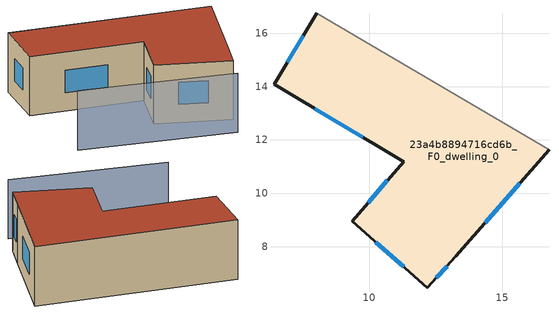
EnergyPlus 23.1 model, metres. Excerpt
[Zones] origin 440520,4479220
23a4b8894716cd6b_F0_dwelling_0
 floor ground (EU_floor_Construction): 16.75,11.62 13.26,7.64 12.19,6.45 9.36,8.95 11.29,11.19 6.43,14.08 8.03,16.75 z0
 wall outside (EU_wall_Construction): 8.03,16.75 6.43,14.08 11.29,11.19 9.36,8.95 12.19,6.45 13.26,7.64 16.75,11.62 z0:3
 wall adiabatic (EU_wall_Construction): 16.75,11.62 8.03,16.75 z0:3
 window (EU_Window_Construction): 7.95,13.18 9.77,12.1 / 7.53,15.92 6.93,14.92 / 14.35,8.89 15.65,10.38 / 12.52,6.83 12.92,7.27 / 10.25,8.17 11.3,7.24 / 10.69,10.49 9.96,9.65 z0.94:2.06
 roof outside (EU_roof_Construction): 13.26,7.64 16.75,11.62 8.03,16.75 6.43,14.08 11.29,11.19 9.36,8.95 12.19,6.45 z3
shading: 4.62,9.62 11.14,5.29 z0:3
[Building]
EU S2 Campaign: North Axis=0; Terrain=City; Solar Distribution=FullExterior
[Site:Location]
Madrid: Latitude=40.5; Longitude=-3.5; Time Zone=1; Elevation=609
[SizingPeriod:WeatherFileDays]
AnnualSizingPeriod: Begin Month=1; Begin Day of Month=1; End Month=12; End Day of Month=31; Day of Week for Start Day=Monday; Use Weather File Daylight Saving Period=No; Use Weather File Rain and Snow Indicators=No
[MATERIAL]
EU_InternalMass_Material: Roughness=MediumRough; Thickness=0.1; Conductivity=1; Density=1800; Specific Heat=900; Thermal Absorptance=0.9; Solar Absorptance=0.7; Visible Absorptance=0.7
[MATERIAL:NOMASS] Roughness=MediumRough; Thermal Absorptance=0.9; Solar Absorptance=0.7; Visible Absorptance=0.7
Name | Thermal Resistance
EU_wall_NoMass | 0.461255
EU_roof_NoMass | 0.289352
EU_floor_NoMass | 0.631313
[WINDOWMATERIAL:SIMPLEGLAZINGSYSTEM]
EU_Window_SimpleGlazing: UFactor=3.792; Solar Heat Gain Coefficient=0.85; Visible Transmittance=0.85
[CONSTRUCTION]
EU_wall_Construction: EU_wall_NoMass
EU_roof_Construction: EU_roof_NoMass
EU_floor_Construction: EU_floor_NoMass
EU_InternalMass_Construction: EU_InternalMass_Material
EU_Window_Construction: EU_Window_SimpleGlazing
[ZONE]
23a4b8894716cd6b_F0_dwelling_0: Type=1; Multiplier=1; Ceiling Height=autocalculate; Volume=130.321; Floor Area=autocalculate; Part of Total Floor Area=Yes
[INTERNALMASS]
23a4b8894716cd6b_F0_dwelling_0_EU_InternalMass: Construction=EU_InternalMass_Construction; Zone or ZoneList=23a4b8894716cd6b_F0_dwelling_0; Surface Area=43.4404
[OTHEREQUIPMENT]
EU_Step8_InternalGain_23a4b8894716cd6b_F0_dwelling_0_f000: Fuel Type=Electricity; Zone or ZoneList or Space or SpaceList=23a4b8894716cd6b_F0_dwelling_0; Schedule=EU_Step8_GainSchedule_23a4b8894716cd6b_F0_dwelling_0_f000; Design Level Calculation Method=Watts/Area; Power per Zone Floor Area=1; Fraction Latent=0; Fraction Radiant=0; Fraction Lost=0; Carbon Dioxide Generation Rate=0; EndUse Subcategory=EU_Step8_InternalGains
[ZONEVENTILATION:DESIGNFLOWRATE]
EU_ConstantAir_23a4b8894716cd6b_F0_dwelling_0: Zone or ZoneList or Space or SpaceList=23a4b8894716cd6b_F0_dwelling_0; Schedule=EU_AlwaysOn; Design Flow Rate Calculation Method=AirChanges/Hour; Air Changes per Hour=0.64; Ventilation Type=Natural; Fan Pressure Rise=0; Fan Total Efficiency=1; Constant Term Coefficient=1; Temperature Term Coefficient=0; Velocity Term Coefficient=0; Velocity Squared Term Coefficient=0; Minimum Indoor Temperature=-100; Maximum Indoor Temperature=100; Delta Temperature=-100; Minimum Outdoor Temperature=-100; Maximum Outdoor Temperature=100; Maximum Wind Speed=40
[HVACTEMPLATE:THERMOSTAT]
EU_HeatOnly_23a4b8894716cd6b_F0_dwelling_0: Constant Heating Setpoint=20; Constant Cooling Setpoint=50
[HVACTEMPLATE:ZONE:IDEALLOADSAIRSYSTEM]
23a4b8894716cd6b_F0_dwelling_0: Template Thermostat=EU_HeatOnly_23a4b8894716cd6b_F0_dwelling_0; System Availability Schedule=EU_AlwaysOn; Maximum Heating Supply Air Temperature=50; Minimum Cooling Supply Air Temperature=13; Maximum Heating Supply Air Humidity Ratio=0.0156; Minimum Cooling Supply Air Humidity Ratio=0.0077; Heating Limit=NoLimit; Cooling Limit=NoLimit; Heating Availability Schedule=EU_AlwaysOn; Cooling Availability Schedule=EU_CoolingOff; Dehumidification Control Type=ConstantSensibleHeatRatio; Cooling Sensible Heat Ratio=0.7; Dehumidification Setpoint=60; Humidification Control Type=None; Humidification Setpoint=30; Outdoor Air Method=None; Outdoor Air Flow Rate per Person=0.00944; Outdoor Air Flow Rate per Zone Floor Area=0; Outdoor Air Flow Rate per Zone=0; Demand Controlled Ventilation Type=None; Outdoor Air Economizer Type=NoEconomizer; Heat Recovery Type=None; Sensible Heat Recovery Effectiveness=0.7; Latent Heat Recovery Effectiveness=0.65
[SIZING:ZONE]
23a4b8894716cd6b_F0_dwelling_0: Zone Cooling Design Supply Air Temperature Input Method=SupplyAirTemperature; Zone Cooling Design Supply Air Temperature=13; Zone Heating Design Supply Air Temperature Input Method=SupplyAirTemperature; Zone Heating Design Supply Air Temperature=50; Zone Cooling Design Supply Air Humidity Ratio=0.008; Zone Heating Design Supply Air Humidity Ratio=0.008; Cooling Design Air Flow Method=DesignDay; Cooling Design Air Flow Rate=0; Cooling Minimum Air Flow per Zone Floor Area=0.000762; Cooling Minimum Air Flow=0; Cooling Minimum Air Flow Fraction=0.2; Heating Design Air Flow Method=DesignDay; Heating Design Air Flow Rate=0; Heating Maximum Air Flow per Zone Floor Area=0.002032; Heating Maximum Air Flow=0.141576; Heating Maximum Air Flow Fraction=0.3; Account for Dedicated Outdoor Air System=No; Dedicated Outdoor Air System Control Strategy=NeutralSupplyAir; Dedicated Outdoor Air Low Setpoint Temperature for Design=autosize; Dedicated Outdoor Air High Setpoint Temperature for Design=autosize; Zone Load Sizing Method=Sensible Load Only No Latent Load; Zone Latent Cooling Design Supply Air Humidity Ratio Input Method=HumidityRatioDifference; Zone Cooling Design Supply Air Humidity Ratio Difference=0.005; Zone Latent Heating Design Supply Air Humidity Ratio Input Method=HumidityRatioDifference; Zone Humidification Design Supply Air Humidity Ratio Difference=0.005
[SCHEDULE:CONSTANT]
Name | Hourly Value
EU_AlwaysOn | 1
EU_CoolingOff | 0
[SCHEDULE:FILE]
EU_Step8_GainSchedule_23a4b8894716cd6b_F0_dwelling_0_f000: File=../../schedules/23a4b8894716cd6b/23a4b8894716cd6b_F0_dwelling_0_f000_gain.csv; Column Number=1; Rows to Skip at Top=0; Number of Hours of Data=8760; Column Separator=Comma; Interpolate to Timestep=No; Minutes per Item=60; Adjust Schedule for Daylight Savings=Yes
